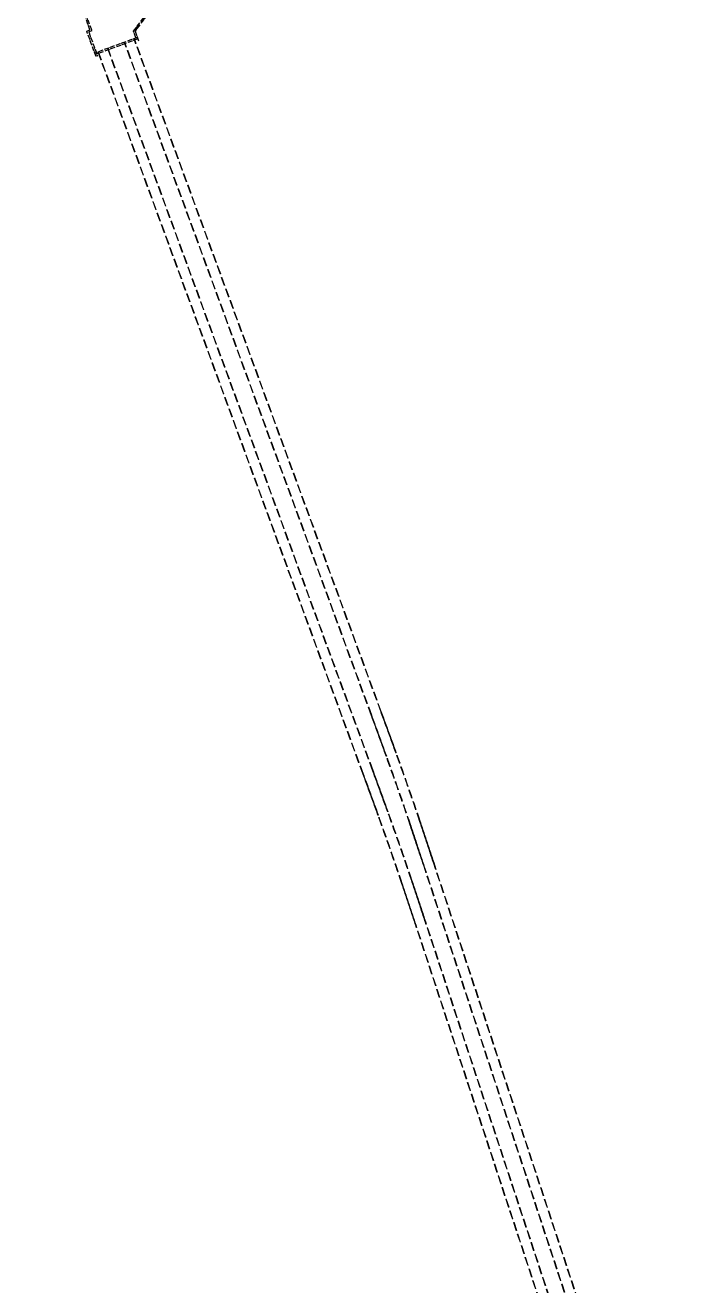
# Model space of a CAD drawing. Extents: x 0 to 531375, y 0 to 4335249.
# Drawn here: x 497473 to 497852, y 4334064 to 4334783 of the extents above; entities that cross this region are included whole.
import ezdxf

# ---------------------------------------------------------------- set-up
doc = ezdxf.new("R2010")
doc.units = 0
doc.linetypes.add('DASH', pattern=[0.35, 0.25, -0.1])
doc.layers.get('0').update_dxf_attribs({"lineweight": 15})
doc.layers.add('地铁', color=4, linetype='Continuous', lineweight=15)

# ---------------------------------------------------------------- blocks, each defined once
blk = doc.blocks.new('总图提取 2015 11 6')
at = {"layer": '地铁', "linetype": 'DASH', "lineweight": -3, "ltscale": 10}
for p, q in [((106577.86, 302360.84), (106553.73, 302351.98)), ((106578.17, 302360), (106554.04, 302351.14))]:
    blk.add_line(p, q, dxfattribs=at)
for points in [[(106554.36, 302349.98), (106549.02, 302364.53), (106550.89, 302365.22), (106513.9, 302465.93)], [(106583.62, 302373.72), (106576.61, 302364.52), (106578.67, 302358.9)], [(106577.1, 302360.57), (106575.68, 302364.45), (106583.19, 302374.31)], [(106514.63, 302466.27), (106551.96, 302364.65), (106550.17, 302363.99), (106555.21, 302350.29)]]:
    blk.add_lwpolyline(points, dxfattribs=at)
blk = doc.blocks.new('A$C1FB5052D')
blk.add_blockref('总图提取 2015 11 6', (-107044.53, -294821.73))
blk = doc.blocks.new('天津2000地铁')
at = {"layer": '地铁', "linetype": 'DASH', "ltscale": 20}
for p, q in [((-466.67, 7539.12), (-490.79, 7530.25)), ((-466.36, 7538.27), (-490.48, 7529.41)), ((-333.13, 7152.47), (-474.13, 7536.37)), ((-332.8, 7152.59), (-473.8, 7536.49)), ((-327.64, 7154.49), (-468.64, 7538.39)), ((-327.31, 7154.61), (-468.31, 7538.51)), ((-337.84, 7118.87), (-489.15, 7530.86)), ((-337.51, 7118.99), (-488.82, 7530.98)), ((-332.35, 7120.89), (-483.66, 7532.87)), ((-332.02, 7121.01), (-483.33, 7533)), ((-327.3, 7153.55), (-327.64, 7154.49)), ((-326.97, 7153.67), (-327.31, 7154.61)), ((-332.79, 7151.53), (-333.13, 7152.47)), ((-332.46, 7151.65), (-332.8, 7152.59)), ((-332.44, 7150.59), (-332.79, 7151.53)), ((-332.11, 7150.71), (-332.46, 7151.65)), ((-332.1, 7149.65), (-332.44, 7150.59)), ((-331.77, 7149.77), (-332.11, 7150.71)), ((-331.75, 7148.72), (-332.1, 7149.65)), ((-331.43, 7148.84), (-331.77, 7149.77)), ((-331.41, 7147.78), (-331.75, 7148.72)), ((-331.08, 7147.9), (-331.43, 7148.84)), ((-331.07, 7146.84), (-331.41, 7147.78)), ((-330.74, 7146.96), (-331.08, 7147.9)), ((-326.95, 7152.61), (-327.3, 7153.55)), ((-326.62, 7152.73), (-326.97, 7153.67)), ((-326.61, 7151.67), (-326.95, 7152.61)), ((-326.28, 7151.79), (-326.62, 7152.73)), ((-326.26, 7150.73), (-326.61, 7151.67)), ((-325.93, 7150.85), (-326.28, 7151.79)), ((-325.92, 7149.79), (-326.26, 7150.73)), ((-325.59, 7149.91), (-325.93, 7150.85)), ((-325.57, 7148.85), (-325.92, 7149.79)), ((-325.24, 7148.97), (-325.59, 7149.91)), ((-325.23, 7147.91), (-325.57, 7148.85)), ((-324.9, 7148.03), (-325.24, 7148.97)), ((-324.88, 7146.97), (-325.23, 7147.91)), ((-324.56, 7147.09), (-324.9, 7148.03)), ((-324.21, 7146.16), (-324.56, 7147.09)), ((-330.72, 7145.9), (-331.07, 7146.84)), ((-330.39, 7146.02), (-330.74, 7146.96)), ((-330.38, 7144.96), (-330.72, 7145.9)), ((-330.05, 7145.08), (-330.39, 7146.02)), ((-330.03, 7144.02), (-330.38, 7144.96)), ((-329.7, 7144.14), (-330.05, 7145.08)), ((-329.69, 7143.08), (-330.03, 7144.02)), ((-329.36, 7143.2), (-329.7, 7144.14)), ((-329.35, 7142.15), (-329.69, 7143.08)), ((-329.02, 7142.27), (-329.36, 7143.2)), ((-329, 7141.21), (-329.35, 7142.15)), ((-328.67, 7141.33), (-329.02, 7142.27)), ((-328.66, 7140.27), (-329, 7141.21)), ((-328.33, 7140.39), (-328.67, 7141.33)), ((-328.32, 7139.33), (-328.66, 7140.27)), ((-327.99, 7139.45), (-328.33, 7140.39)), ((-324.54, 7146.03), (-324.88, 7146.97)), ((-324.2, 7145.1), (-324.54, 7146.03)), ((-323.87, 7145.22), (-324.21, 7146.16)), ((-323.85, 7144.16), (-324.2, 7145.1)), ((-323.52, 7144.28), (-323.87, 7145.22)), ((-323.51, 7143.22), (-323.85, 7144.16)), ((-323.18, 7143.34), (-323.52, 7144.28)), ((-323.16, 7142.28), (-323.51, 7143.22)), ((-322.84, 7142.4), (-323.18, 7143.34)), ((-322.82, 7141.34), (-323.16, 7142.28)), ((-322.49, 7141.46), (-322.84, 7142.4)), ((-322.48, 7140.4), (-322.82, 7141.34)), ((-322.15, 7140.52), (-322.49, 7141.46)), ((-322.14, 7139.46), (-322.48, 7140.4)), ((-321.81, 7139.58), (-322.15, 7140.52)), ((-327.97, 7138.39), (-328.32, 7139.33)), ((-327.65, 7138.51), (-327.99, 7139.45)), ((-327.63, 7137.45), (-327.97, 7138.39)), ((-327.3, 7137.57), (-327.65, 7138.51)), ((-327.29, 7136.51), (-327.63, 7137.45)), ((-326.96, 7136.63), (-327.3, 7137.57)), ((-326.95, 7135.58), (-327.29, 7136.51)), ((-326.62, 7135.7), (-326.96, 7136.63)), ((-326.61, 7134.64), (-326.95, 7135.58)), ((-326.28, 7134.76), (-326.62, 7135.7)), ((-326.27, 7133.7), (-326.61, 7134.64)), ((-325.94, 7133.82), (-326.28, 7134.76)), ((-325.93, 7132.76), (-326.27, 7133.7)), ((-325.6, 7132.88), (-325.94, 7133.82)), ((-325.59, 7131.82), (-325.93, 7132.76)), ((-325.26, 7131.94), (-325.6, 7132.88)), ((-321.79, 7138.51), (-322.14, 7139.46)), ((-321.46, 7138.63), (-321.81, 7139.58)), ((-321.45, 7137.57), (-321.79, 7138.51)), ((-321.12, 7137.69), (-321.46, 7138.63)), ((-321.11, 7136.63), (-321.45, 7137.57)), ((-320.78, 7136.75), (-321.12, 7137.69)), ((-320.77, 7135.69), (-321.11, 7136.63)), ((-320.44, 7135.81), (-320.78, 7136.75)), ((-320.43, 7134.75), (-320.77, 7135.69)), ((-320.1, 7134.87), (-320.44, 7135.81)), ((-320.08, 7133.81), (-320.43, 7134.75)), ((-319.76, 7133.93), (-320.1, 7134.87)), ((-319.74, 7132.87), (-320.08, 7133.81)), ((-319.42, 7132.99), (-319.76, 7133.93)), ((-319.4, 7131.93), (-319.74, 7132.87)), ((-319.08, 7132.04), (-319.42, 7132.99)), ((-325.25, 7130.88), (-325.59, 7131.82)), ((-324.92, 7131), (-325.26, 7131.94)), ((-324.91, 7129.94), (-325.25, 7130.88)), ((-324.58, 7130.06), (-324.92, 7131)), ((-324.57, 7129), (-324.91, 7129.94)), ((-324.24, 7129.12), (-324.58, 7130.06)), ((-319.07, 7130.98), (-319.4, 7131.93)), ((-318.74, 7131.1), (-319.08, 7132.04)), ((-337.49, 7117.93), (-337.84, 7118.87)), ((-337.16, 7118.05), (-337.51, 7118.99)), ((-332, 7119.95), (-332.35, 7120.89)), ((-331.67, 7120.07), (-332.02, 7121.01)), ((-331.66, 7119.01), (-332, 7119.95)), ((-331.33, 7119.13), (-331.67, 7120.07)), ((-331.31, 7118.07), (-331.66, 7119.01)), ((-330.98, 7118.19), (-331.33, 7119.13)), ((-337.15, 7116.99), (-337.49, 7117.93)), ((-336.82, 7117.12), (-337.16, 7118.05)), ((-336.8, 7116.06), (-337.15, 7116.99)), ((-336.48, 7116.18), (-336.82, 7117.12)), ((-336.46, 7115.12), (-336.8, 7116.06)), ((-336.13, 7115.24), (-336.48, 7116.18)), ((-336.11, 7114.18), (-336.46, 7115.12)), ((-335.79, 7114.3), (-336.13, 7115.24)), ((-335.77, 7113.24), (-336.11, 7114.18)), ((-335.44, 7113.36), (-335.79, 7114.3)), ((-335.43, 7112.3), (-335.77, 7113.24)), ((-335.1, 7112.42), (-335.44, 7113.36)), ((-335.08, 7111.36), (-335.43, 7112.3)), ((-334.75, 7111.48), (-335.1, 7112.42)), ((-334.74, 7110.43), (-335.08, 7111.36)), ((-334.41, 7110.55), (-334.75, 7111.48)), ((-330.97, 7117.13), (-331.31, 7118.07)), ((-330.64, 7117.25), (-330.98, 7118.19)), ((-330.62, 7116.19), (-330.97, 7117.13)), ((-330.29, 7116.32), (-330.64, 7117.25)), ((-330.28, 7115.26), (-330.62, 7116.19)), ((-329.95, 7115.38), (-330.29, 7116.32)), ((-329.93, 7114.32), (-330.28, 7115.26)), ((-329.61, 7114.44), (-329.95, 7115.38)), ((-329.59, 7113.38), (-329.93, 7114.32)), ((-329.26, 7113.5), (-329.61, 7114.44)), ((-329.25, 7112.44), (-329.59, 7113.38)), ((-328.92, 7112.56), (-329.26, 7113.5)), ((-328.9, 7111.5), (-329.25, 7112.44)), ((-328.57, 7111.62), (-328.92, 7112.56)), ((-328.56, 7110.56), (-328.9, 7111.5)), ((-328.23, 7110.68), (-328.57, 7111.62)), ((-334.39, 7109.49), (-334.74, 7110.43)), ((-334.07, 7109.61), (-334.41, 7110.55)), ((-334.05, 7108.55), (-334.39, 7109.49)), ((-333.72, 7108.67), (-334.07, 7109.61)), ((-333.71, 7107.61), (-334.05, 7108.55)), ((-333.38, 7107.73), (-333.72, 7108.67)), ((-333.36, 7106.67), (-333.71, 7107.61)), ((-333.04, 7106.79), (-333.38, 7107.73)), ((-333.02, 7105.73), (-333.36, 7106.67)), ((-332.69, 7105.85), (-333.04, 7106.79)), ((-332.68, 7104.79), (-333.02, 7105.73)), ((-332.35, 7104.91), (-332.69, 7105.85)), ((-332.34, 7103.86), (-332.68, 7104.79)), ((-332.01, 7103.98), (-332.35, 7104.91)), ((-331.67, 7103.04), (-332.01, 7103.98)), ((-328.21, 7109.62), (-328.56, 7110.56)), ((-327.88, 7109.74), (-328.23, 7110.68)), ((-327.87, 7108.68), (-328.21, 7109.62)), ((-327.54, 7108.8), (-327.88, 7109.74)), ((-327.53, 7107.74), (-327.87, 7108.68)), ((-327.2, 7107.86), (-327.54, 7108.8)), ((-327.18, 7106.8), (-327.53, 7107.74)), ((-326.85, 7106.92), (-327.2, 7107.86)), ((-326.84, 7105.86), (-327.18, 7106.8)), ((-326.51, 7105.98), (-326.85, 7106.92)), ((-326.5, 7104.92), (-326.84, 7105.86)), ((-326.17, 7105.04), (-326.51, 7105.98)), ((-326.16, 7103.98), (-326.5, 7104.92)), ((-325.83, 7104.1), (-326.17, 7105.04)), ((-325.81, 7103.04), (-326.16, 7103.98)), ((-325.49, 7103.16), (-325.83, 7104.1)), ((-332, 7102.92), (-332.34, 7103.86)), ((-331.65, 7101.98), (-332, 7102.92)), ((-331.33, 7102.1), (-331.67, 7103.04)), ((-331.31, 7101.04), (-331.65, 7101.98)), ((-330.98, 7101.16), (-331.33, 7102.1)), ((-330.97, 7100.1), (-331.31, 7101.04)), ((-330.64, 7100.22), (-330.98, 7101.16)), ((-330.63, 7099.16), (-330.97, 7100.1)), ((-330.3, 7099.28), (-330.64, 7100.22)), ((-330.29, 7098.22), (-330.63, 7099.16)), ((-329.96, 7098.34), (-330.3, 7099.28)), ((-329.95, 7097.28), (-330.29, 7098.22)), ((-329.62, 7097.4), (-329.96, 7098.34)), ((-329.61, 7096.35), (-329.95, 7097.28)), ((-329.28, 7096.46), (-329.62, 7097.4)), ((-325.47, 7102.1), (-325.81, 7103.04)), ((-325.14, 7102.21), (-325.49, 7103.16)), ((-325.13, 7101.15), (-325.47, 7102.1)), ((-324.8, 7101.27), (-325.14, 7102.21)), ((-324.79, 7100.21), (-325.13, 7101.15)), ((-324.46, 7100.33), (-324.8, 7101.27)), ((-324.45, 7099.27), (-324.79, 7100.21)), ((-324.12, 7099.39), (-324.46, 7100.33)), ((-324.11, 7098.33), (-324.45, 7099.27)), ((-323.78, 7098.45), (-324.12, 7099.39)), ((-323.77, 7097.39), (-324.11, 7098.33)), ((-323.44, 7097.51), (-323.78, 7098.45)), ((-329.27, 7095.41), (-329.61, 7096.35)), ((-328.95, 7095.52), (-329.28, 7096.46)), ((-310.68, 7089.14), (-311, 7090.08)), ((-310.35, 7089.25), (-310.67, 7090.2)), ((-305.14, 7091), (-305.46, 7091.95)), ((-304.82, 7090.05), (-305.14, 7091)), ((-304.81, 7091.11), (-305.13, 7092.06)), ((-304.5, 7089.1), (-304.82, 7090.05)), ((-304.49, 7090.16), (-304.81, 7091.11)), ((-304.17, 7089.22), (-304.49, 7090.16)), ((-310.37, 7088.19), (-310.68, 7089.14)), ((-310.05, 7087.24), (-310.37, 7088.19)), ((-310.03, 7088.3), (-310.35, 7089.25)), ((-309.73, 7086.3), (-310.05, 7087.24)), ((-309.72, 7087.36), (-310.03, 7088.3)), ((-309.41, 7085.35), (-309.73, 7086.3)), ((-309.4, 7086.41), (-309.72, 7087.36)), ((-309.1, 7084.4), (-309.41, 7085.35)), ((-309.08, 7085.46), (-309.4, 7086.41)), ((-308.78, 7083.46), (-309.1, 7084.4)), ((-308.76, 7084.51), (-309.08, 7085.46)), ((-308.46, 7082.51), (-308.78, 7083.46)), ((-308.45, 7083.57), (-308.76, 7084.51)), ((-308.15, 7081.56), (-308.46, 7082.51)), ((-308.13, 7082.62), (-308.45, 7083.57)), ((-307.82, 7081.67), (-308.13, 7082.62)), ((-304.18, 7088.15), (-304.5, 7089.1)), ((-303.87, 7087.21), (-304.18, 7088.15)), ((-303.85, 7088.27), (-304.17, 7089.22)), ((-303.55, 7086.26), (-303.87, 7087.21)), ((-303.53, 7087.32), (-303.85, 7088.27)), ((-303.23, 7085.31), (-303.55, 7086.26)), ((-303.22, 7086.37), (-303.53, 7087.32)), ((-302.91, 7084.36), (-303.23, 7085.31)), ((-302.9, 7085.42), (-303.22, 7086.37)), ((-302.6, 7083.41), (-302.91, 7084.36)), ((-302.58, 7084.47), (-302.9, 7085.42)), ((-302.28, 7082.46), (-302.6, 7083.41)), ((-302.27, 7083.52), (-302.58, 7084.47)), ((-301.97, 7081.51), (-302.28, 7082.46)), ((-301.95, 7082.57), (-302.27, 7083.52)), ((-301.63, 7081.62), (-301.95, 7082.57)), ((-307.83, 7080.61), (-308.15, 7081.56)), ((-307.52, 7079.66), (-307.83, 7080.61)), ((-307.5, 7080.72), (-307.82, 7081.67)), ((-307.2, 7078.72), (-307.52, 7079.66)), ((-307.19, 7079.77), (-307.5, 7080.72)), ((-306.89, 7077.77), (-307.2, 7078.72)), ((-306.87, 7078.83), (-307.19, 7079.77)), ((-306.57, 7076.82), (-306.89, 7077.77)), ((-306.56, 7077.88), (-306.87, 7078.83)), ((-306.26, 7075.87), (-306.57, 7076.82)), ((-306.24, 7076.93), (-306.56, 7077.88)), ((-305.95, 7074.92), (-306.26, 7075.87)), ((-305.93, 7075.98), (-306.24, 7076.93)), ((-305.61, 7075.03), (-305.93, 7075.98)), ((-301.65, 7080.56), (-301.97, 7081.51)), ((-301.34, 7079.61), (-301.65, 7080.56)), ((-301.32, 7080.67), (-301.63, 7081.62)), ((-301.02, 7078.66), (-301.34, 7079.61)), ((-301, 7079.72), (-301.32, 7080.67)), ((-300.71, 7077.71), (-301.02, 7078.66)), ((-300.69, 7078.77), (-301, 7079.72)), ((-300.39, 7076.76), (-300.71, 7077.71)), ((-300.37, 7077.82), (-300.69, 7078.77)), ((-300.08, 7075.81), (-300.39, 7076.76)), ((-300.06, 7076.87), (-300.37, 7077.82)), ((-299.76, 7074.86), (-300.08, 7075.81)), ((-299.74, 7075.92), (-300.06, 7076.87)), ((-299.43, 7074.97), (-299.74, 7075.92)), ((-305.63, 7073.97), (-305.95, 7074.92)), ((-305.32, 7073.02), (-305.63, 7073.97)), ((-305.3, 7074.08), (-305.61, 7075.03)), ((-305, 7072.07), (-305.32, 7073.02)), ((-304.98, 7073.13), (-305.3, 7074.08)), ((-304.69, 7071.13), (-305, 7072.07)), ((-304.67, 7072.18), (-304.98, 7073.13)), ((-304.38, 7070.18), (-304.69, 7071.13)), ((-304.36, 7071.24), (-304.67, 7072.18)), ((-304.06, 7069.23), (-304.38, 7070.18)), ((-304.04, 7070.29), (-304.36, 7071.24)), ((-303.75, 7068.28), (-304.06, 7069.23)), ((-303.73, 7069.34), (-304.04, 7070.29)), ((-303.44, 7067.33), (-303.75, 7068.28)), ((-303.42, 7068.39), (-303.73, 7069.34)), ((-303.1, 7067.44), (-303.42, 7068.39)), ((-299.45, 7073.91), (-299.76, 7074.86)), ((-299.14, 7072.96), (-299.45, 7073.91)), ((-299.12, 7074.02), (-299.43, 7074.97)), ((-298.82, 7072.01), (-299.14, 7072.96)), ((-298.8, 7073.07), (-299.12, 7074.02)), ((-298.51, 7071.06), (-298.82, 7072.01)), ((-298.49, 7072.12), (-298.8, 7073.07)), ((-298.19, 7070.11), (-298.51, 7071.06)), ((-298.18, 7071.17), (-298.49, 7072.12)), ((-297.88, 7069.16), (-298.19, 7070.11)), ((-297.86, 7070.22), (-298.18, 7071.17)), ((-297.57, 7068.21), (-297.88, 7069.16)), ((-297.55, 7069.27), (-297.86, 7070.22)), ((-151.52, 6625.79), (-297.57, 7068.21)), ((-297.23, 7068.32), (-297.55, 7069.27)), ((-151.19, 6625.9), (-297.23, 7068.32)), ((-303.12, 7066.38), (-303.44, 7067.33)), ((-157.07, 6623.95), (-303.12, 7066.38)), ((-302.79, 7066.49), (-303.1, 7067.44)), ((-156.74, 6624.06), (-302.79, 7066.49)), ((-315.39, 7055.54), (-315.71, 7056.49)), ((-315.07, 7054.59), (-315.39, 7055.54)), ((-315.06, 7055.65), (-315.38, 7056.6)), ((-314.75, 7053.65), (-315.07, 7054.59)), ((-314.74, 7054.71), (-315.06, 7055.65)), ((-314.44, 7052.7), (-314.75, 7053.65)), ((-314.42, 7053.76), (-314.74, 7054.71)), ((-314.1, 7052.81), (-314.42, 7053.76)), ((-309.84, 7057.4), (-310.16, 7058.35)), ((-309.53, 7056.46), (-309.84, 7057.4)), ((-309.51, 7057.52), (-309.83, 7058.47)), ((-309.21, 7055.51), (-309.53, 7056.46)), ((-309.19, 7056.57), (-309.51, 7057.52)), ((-308.89, 7054.56), (-309.21, 7055.51)), ((-308.87, 7055.62), (-309.19, 7056.57)), ((-308.57, 7053.61), (-308.89, 7054.56)), ((-308.56, 7054.67), (-308.87, 7055.62)), ((-308.25, 7052.66), (-308.57, 7053.61)), ((-308.24, 7053.72), (-308.56, 7054.67)), ((-307.92, 7052.77), (-308.24, 7053.72)), ((-314.12, 7051.75), (-314.44, 7052.7)), ((-313.8, 7050.81), (-314.12, 7051.75)), ((-313.79, 7051.86), (-314.1, 7052.81)), ((-313.49, 7049.86), (-313.8, 7050.81)), ((-313.47, 7050.92), (-313.79, 7051.86)), ((-313.17, 7048.91), (-313.49, 7049.86)), ((-313.15, 7049.97), (-313.47, 7050.92)), ((-312.85, 7047.96), (-313.17, 7048.91)), ((-312.84, 7049.02), (-313.15, 7049.97)), ((-312.54, 7047.02), (-312.85, 7047.96)), ((-312.52, 7048.07), (-312.84, 7049.02)), ((-312.22, 7046.07), (-312.54, 7047.02)), ((-312.21, 7047.13), (-312.52, 7048.07)), ((-311.89, 7046.18), (-312.21, 7047.13)), ((-307.94, 7051.71), (-308.25, 7052.66)), ((-307.62, 7050.76), (-307.94, 7051.71)), ((-307.6, 7051.82), (-307.92, 7052.77)), ((-307.3, 7049.81), (-307.62, 7050.76)), ((-307.29, 7050.87), (-307.6, 7051.82)), ((-306.99, 7048.86), (-307.3, 7049.81)), ((-306.97, 7049.92), (-307.29, 7050.87)), ((-306.67, 7047.91), (-306.99, 7048.86)), ((-306.65, 7048.97), (-306.97, 7049.92)), ((-306.36, 7046.96), (-306.67, 7047.91)), ((-306.34, 7048.02), (-306.65, 7048.97)), ((-306.04, 7046.01), (-306.36, 7046.96)), ((-306.02, 7047.07), (-306.34, 7048.02)), ((-305.71, 7046.12), (-306.02, 7047.07)), ((-311.91, 7045.12), (-312.22, 7046.07)), ((-311.59, 7044.17), (-311.91, 7045.12)), ((-311.58, 7045.23), (-311.89, 7046.18)), ((-311.28, 7043.22), (-311.59, 7044.17)), ((-311.26, 7044.28), (-311.58, 7045.23)), ((-310.96, 7042.27), (-311.28, 7043.22)), ((-310.95, 7043.33), (-311.26, 7044.28)), ((-310.65, 7041.32), (-310.96, 7042.27)), ((-310.63, 7042.38), (-310.95, 7043.33)), ((-310.34, 7040.38), (-310.65, 7041.32)), ((-310.32, 7041.43), (-310.63, 7042.38)), ((-310.02, 7039.43), (-310.34, 7040.38)), ((-310, 7040.49), (-310.32, 7041.43)), ((-309.71, 7038.48), (-310.02, 7039.43)), ((-309.69, 7039.54), (-310, 7040.49)), ((-309.38, 7038.59), (-309.69, 7039.54)), ((-305.73, 7045.06), (-306.04, 7046.01)), ((-305.41, 7044.11), (-305.73, 7045.06)), ((-305.39, 7045.17), (-305.71, 7046.12)), ((-305.1, 7043.16), (-305.41, 7044.11)), ((-305.08, 7044.22), (-305.39, 7045.17)), ((-304.78, 7042.21), (-305.1, 7043.16)), ((-304.76, 7043.27), (-305.08, 7044.22)), ((-304.47, 7041.26), (-304.78, 7042.21)), ((-304.45, 7042.32), (-304.76, 7043.27)), ((-304.15, 7040.31), (-304.47, 7041.26)), ((-304.14, 7041.37), (-304.45, 7042.32)), ((-303.84, 7039.36), (-304.15, 7040.31)), ((-303.82, 7040.42), (-304.14, 7041.37)), ((-303.53, 7038.41), (-303.84, 7039.36)), ((-303.51, 7039.47), (-303.82, 7040.42)), ((-303.19, 7038.52), (-303.51, 7039.47)), ((-309.4, 7037.53), (-309.71, 7038.48)), ((-309.08, 7036.58), (-309.4, 7037.53)), ((-309.06, 7037.64), (-309.38, 7038.59)), ((-308.77, 7035.63), (-309.08, 7036.58)), ((-308.75, 7036.69), (-309.06, 7037.64)), ((-308.45, 7034.68), (-308.77, 7035.63)), ((-308.44, 7035.74), (-308.75, 7036.69)), ((-308.14, 7033.73), (-308.45, 7034.68)), ((-308.12, 7034.79), (-308.44, 7035.74)), ((-307.83, 7032.78), (-308.14, 7033.73)), ((-307.81, 7033.84), (-308.12, 7034.79)), ((-171.32, 6619.25), (-307.83, 7032.78)), ((-307.5, 7032.89), (-307.81, 7033.84)), ((-170.99, 6619.36), (-307.5, 7032.89)), ((-303.21, 7037.46), (-303.53, 7038.41)), ((-302.9, 7036.51), (-303.21, 7037.46)), ((-302.88, 7037.57), (-303.19, 7038.52)), ((-302.59, 7035.56), (-302.9, 7036.51)), ((-302.57, 7036.62), (-302.88, 7037.57)), ((-302.27, 7034.61), (-302.59, 7035.56)), ((-302.25, 7035.67), (-302.57, 7036.62)), ((-165.76, 6621.08), (-302.27, 7034.61)), ((-301.94, 7034.72), (-302.25, 7035.67)), ((-165.43, 6621.19), (-301.94, 7034.72))]:
    blk.add_line(p, q, dxfattribs=at)
for points in [[(-490.16, 7528.25), (-495.51, 7542.8), (-493.63, 7543.49), (-530.62, 7644.21)], [(-460.9, 7551.99), (-467.91, 7542.79), (-465.85, 7537.18)], [(-467.42, 7538.84), (-468.85, 7542.72), (-461.34, 7552.58)], [(-529.9, 7644.55), (-492.57, 7542.92), (-494.35, 7542.26), (-489.32, 7528.56)]]:
    blk.add_lwpolyline(points, dxfattribs=at)
for centre, radius, start, end in [((-2203.27, 6452.29), 1996.86, 18.62655, 19.80915), ((-2203.27, 6452.29), 1997.22, 18.62655, 19.80915), ((-2203.34, 6452.27), 2002.78, 18.62653, 19.80913), ((-2203.34, 6452.26), 2003.14, 18.62653, 19.80913), ((-2208.04, 6418.67), 2002.78, 18.62653, 19.80913), ((-2208.05, 6418.67), 2003.14, 18.62653, 19.80913), ((-2207.98, 6418.69), 1996.86, 18.62655, 19.80915), ((-2207.98, 6418.69), 1997.22, 18.62655, 19.80915)]:
    blk.add_arc(centre, radius, start, end, dxfattribs=at)

msp = doc.modelspace()

# ---------------------------------------------------------------- block references
at = {"layer": '地铁', "color": 1}
msp.add_blockref('天津2000地铁', (498003.38431, 4327237.28522), dxfattribs=at)
at = {"layer": '地铁'}
msp.add_blockref('A$C1FB5052D', (498003.38431, 4327237.28522), dxfattribs=at)

doc.saveas('drawing.dxf')
